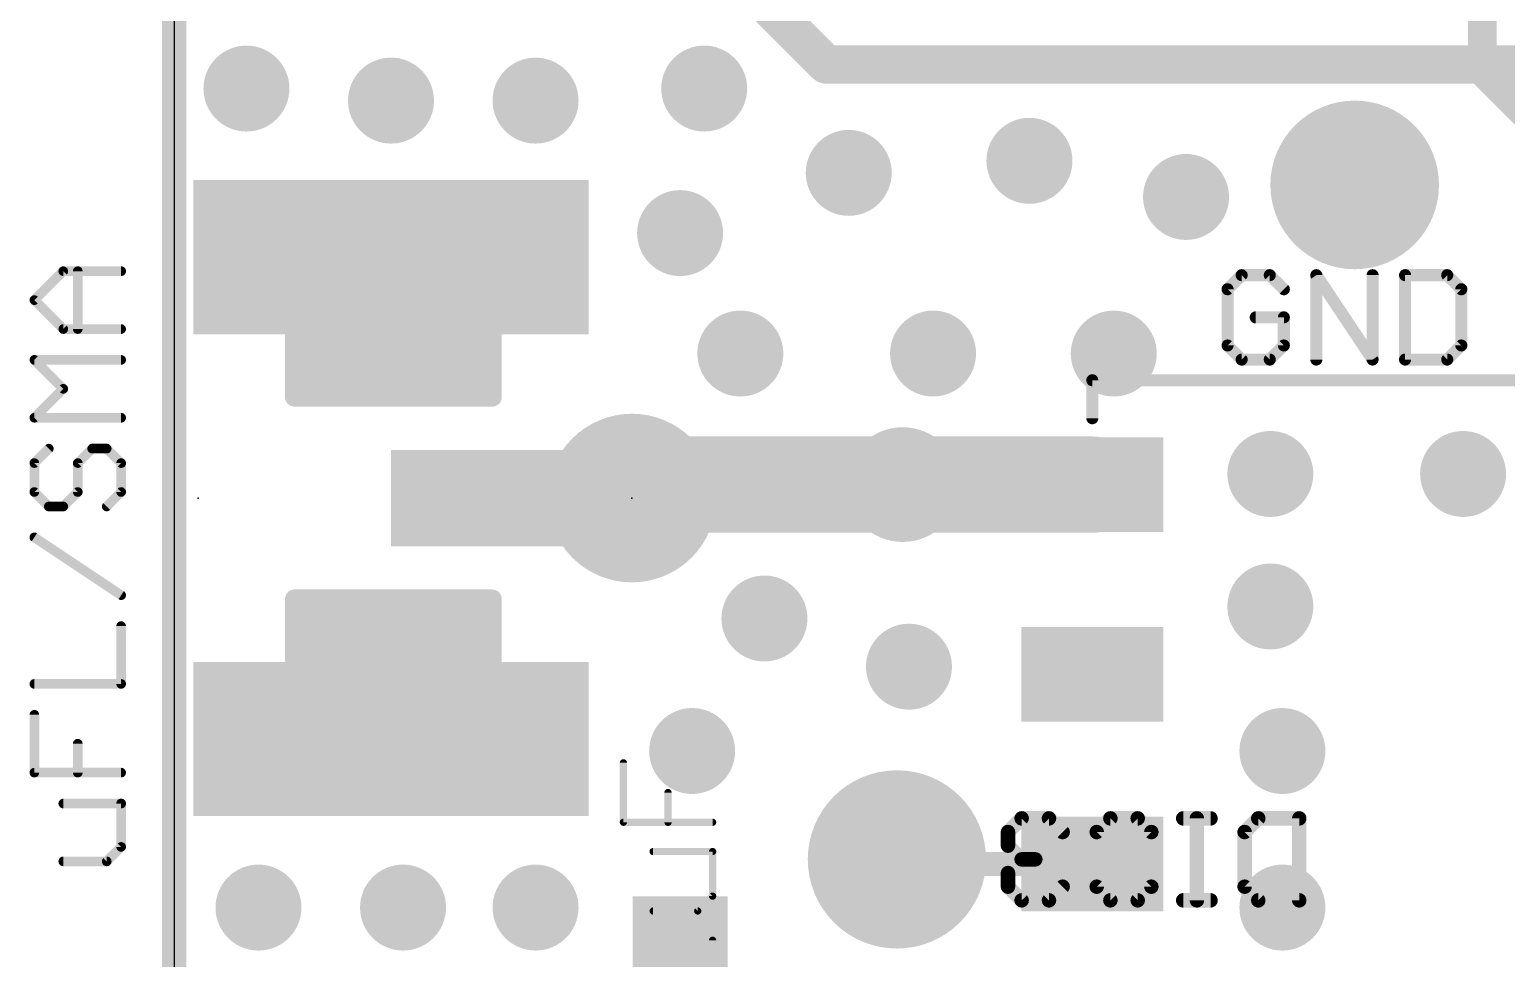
# Model space of a CAD drawing. Extents: x -1.5 to 65.2, y -0.1 to 32.8.
# Drawn here: x -1.52 to 14.05, y 10.39 to 20.18 of the extents above; entities that cross this region are included whole.
import ezdxf

# ---------------------------------------------------------------- set-up
doc = ezdxf.new("R2010")
doc.units = 0
for name, color, linetype in [('1', 12, 'CONTINUOUS'), ('16', 5, 'CONTINUOUS'), ('17', 110, 'CONTINUOUS'), ('18', 110, 'CONTINUOUS'), ('20', 53, 'CONTINUOUS'), ('21', 40, 'CONTINUOUS'), ('22', 6, 'CONTINUOUS'), ('23', 40, 'CONTINUOUS'), ('27', 4, 'CONTINUOUS'), ('30', 253, 'CONTINUOUS')]:
    doc.layers.add(name, color=color, linetype=linetype)

# ---------------------------------------------------------------- blocks, each defined once
blk = doc.blocks.new('RECT')
blk.add_solid([(-0.5, -0.5), (0.5, -0.5), (-0.5, 0.5), (0.5, 0.5)])
blk = doc.blocks.new('ROUNDP')
at = {"const_width": 0.5}
blk.add_lwpolyline([(0, -0.25, 1), (0, 0.25, 1), (0, -0.25)], format="xyb", dxfattribs=at)
blk = doc.blocks.new('ROUNDV')
at = {"const_width": 0.5}
blk.add_lwpolyline([(0, -0.25, 1), (0, 0.25, 1), (0, -0.25)], format="xyb", dxfattribs=at)

msp = doc.modelspace()

# ---------------------------------------------------------------- linework, layer by layer
at = {"layer": '1'}
for points, const_width in [([(0, 0), (0, 30.48)], 0.254), ([(13.7922, 19.7358), (13.7922, 21.8948)], 0.3048), ([(14.986, 18.542), (13.7922, 19.7358)], 0.3048), ([(1.27, 16.3052), (1.27, 18.415)], 0.2032), ([(1.27, 18.415), (3.3528, 18.415)], 0.2032), ([(1.27, 18.288), (3.3528, 18.288)], 0.2032), ([(3.3528, 18.415), (3.3528, 16.3052)], 0.2032), ([(1.27, 18.0848), (3.3528, 18.0848)], 0.2032), ([(1.27, 17.8816), (3.3528, 17.8816)], 0.2032), ([(1.27, 17.6784), (3.3528, 17.6784)], 0.2032), ([(1.27, 17.4752), (3.3528, 17.4752)], 0.2032), ([(1.27, 17.272), (3.3528, 17.272)], 0.2032), ([(1.27, 17.0688), (3.3528, 17.0688)], 0.2032), ([(1.27, 16.8656), (3.3528, 16.8656)], 0.2032), ([(1.27, 16.6624), (3.3528, 16.6624)], 0.2032), ([(1.27, 16.4592), (3.3528, 16.4592)], 0.2032), ([(3.3528, 16.3052), (1.27, 16.3052)], 0.2032), ([(4.968, 15.382), (4.826, 15.24)], 1.016), ([(9.68, 15.382), (4.968, 15.382)], 1.016), ([(4.826, 15.24), (3.302, 15.24)], 1.016), ([(1.27, 12.065), (1.27, 14.1748)], 0.2032), ([(1.27, 14.1748), (3.3528, 14.1748)], 0.2032), ([(3.3528, 14.1748), (3.3528, 12.065)], 0.2032), ([(1.27, 14.0208), (3.3528, 14.0208)], 0.2032), ([(1.27, 13.8176), (3.3528, 13.8176)], 0.2032), ([(1.27, 13.6144), (3.3528, 13.6144)], 0.2032), ([(1.27, 13.4112), (3.3528, 13.4112)], 0.2032), ([(1.27, 13.208), (3.3528, 13.208)], 0.2032), ([(1.27, 13.0048), (3.3528, 13.0048)], 0.2032), ([(1.27, 12.8016), (3.3528, 12.8016)], 0.2032), ([(1.27, 12.5984), (3.3528, 12.5984)], 0.2032), ([(1.27, 12.3952), (3.3528, 12.3952)], 0.2032), ([(1.27, 12.192), (3.3528, 12.192)], 0.2032), ([(3.3528, 12.065), (1.27, 12.065)], 0.2032), ([(7.668, 11.382), (7.62, 11.43)], 0.254), ([(9.68, 11.382), (7.668, 11.382)], 0.254)]:
    msp.add_lwpolyline(points, dxfattribs=dict(at, const_width=const_width))
for points, const_width in [([(13.8461, 19.7897, 1), (13.7383, 19.6819)], 0.1524), ([(13.716, 19.7358, 1), (13.8684, 19.7358)], 0.1524), ([(1.3208, 18.415, 1), (1.2192, 18.415)], 0.1016), ([(1.27, 18.4658, 1), (1.27, 18.3642)], 0.1016), ([(1.27, 18.3388, 1), (1.27, 18.2372)], 0.1016), ([(3.4036, 18.415, 1), (3.302, 18.415)], 0.1016), ([(3.3528, 18.3642, 1), (3.3528, 18.4658)], 0.1016), ([(3.3528, 18.2372, 1), (3.3528, 18.3388)], 0.1016), ([(1.27, 18.1356, 1), (1.27, 18.034)], 0.1016), ([(3.3528, 18.034, 1), (3.3528, 18.1356)], 0.1016), ([(1.27, 17.9324, 1), (1.27, 17.8308)], 0.1016), ([(3.3528, 17.8308, 1), (3.3528, 17.9324)], 0.1016), ([(1.27, 17.7292, 1), (1.27, 17.6276)], 0.1016), ([(3.3528, 17.6276, 1), (3.3528, 17.7292)], 0.1016), ([(1.27, 17.526, 1), (1.27, 17.4244)], 0.1016), ([(3.3528, 17.4244, 1), (3.3528, 17.526)], 0.1016), ([(1.27, 17.3228, 1), (1.27, 17.2212)], 0.1016), ([(3.3528, 17.2212, 1), (3.3528, 17.3228)], 0.1016), ([(1.27, 17.1196, 1), (1.27, 17.018)], 0.1016), ([(3.3528, 17.018, 1), (3.3528, 17.1196)], 0.1016), ([(1.27, 16.9164, 1), (1.27, 16.8148)], 0.1016), ([(3.3528, 16.8148, 1), (3.3528, 16.9164)], 0.1016), ([(1.27, 16.7132, 1), (1.27, 16.6116)], 0.1016), ([(3.3528, 16.6116, 1), (3.3528, 16.7132)], 0.1016), ([(1.27, 16.51, 1), (1.27, 16.4084)], 0.1016), ([(3.3528, 16.4084, 1), (3.3528, 16.51)], 0.1016), ([(1.27, 16.356, 1), (1.27, 16.2544)], 0.1016), ([(1.2192, 16.3052, 1), (1.3208, 16.3052)], 0.1016), ([(3.302, 16.3052, 1), (3.4036, 16.3052)], 0.1016), ([(3.3528, 16.2544, 1), (3.3528, 16.356)], 0.1016), ([(4.968, 15.636, 1), (4.968, 15.128)], 0.508), ([(5.1476, 15.2024, 1), (4.7884, 15.5616)], 0.508), ([(9.68, 15.128, 1), (9.68, 15.636)], 0.508), ([(3.302, 15.494, 1), (3.302, 14.986)], 0.508), ([(4.826, 14.986, 1), (4.826, 15.494)], 0.508), ([(4.6464, 15.4196, 1), (5.0056, 15.0604)], 0.508), ([(1.3208, 14.1748, 1), (1.2192, 14.1748)], 0.1016), ([(1.27, 14.2256, 1), (1.27, 14.124)], 0.1016), ([(3.4036, 14.1748, 1), (3.302, 14.1748)], 0.1016), ([(3.3528, 14.124, 1), (3.3528, 14.2256)], 0.1016), ([(1.27, 14.0716, 1), (1.27, 13.97)], 0.1016), ([(3.3528, 13.97, 1), (3.3528, 14.0716)], 0.1016), ([(1.27, 13.8684, 1), (1.27, 13.7668)], 0.1016), ([(3.3528, 13.7668, 1), (3.3528, 13.8684)], 0.1016), ([(1.27, 13.6652, 1), (1.27, 13.5636)], 0.1016), ([(3.3528, 13.5636, 1), (3.3528, 13.6652)], 0.1016), ([(1.27, 13.462, 1), (1.27, 13.3604)], 0.1016), ([(3.3528, 13.3604, 1), (3.3528, 13.462)], 0.1016), ([(1.27, 13.2588, 1), (1.27, 13.1572)], 0.1016), ([(3.3528, 13.1572, 1), (3.3528, 13.2588)], 0.1016), ([(1.27, 13.0556, 1), (1.27, 12.954)], 0.1016), ([(3.3528, 12.954, 1), (3.3528, 13.0556)], 0.1016), ([(1.27, 12.8524, 1), (1.27, 12.7508)], 0.1016), ([(3.3528, 12.7508, 1), (3.3528, 12.8524)], 0.1016), ([(1.27, 12.6492, 1), (1.27, 12.5476)], 0.1016), ([(3.3528, 12.5476, 1), (3.3528, 12.6492)], 0.1016), ([(1.27, 12.446, 1), (1.27, 12.3444)], 0.1016), ([(3.3528, 12.3444, 1), (3.3528, 12.446)], 0.1016), ([(1.27, 12.2428, 1), (1.27, 12.1412)], 0.1016), ([(1.27, 12.1158, 1), (1.27, 12.0142)], 0.1016), ([(3.3528, 12.1412, 1), (3.3528, 12.2428)], 0.1016), ([(3.3528, 12.0142, 1), (3.3528, 12.1158)], 0.1016), ([(1.2192, 12.065, 1), (1.3208, 12.065)], 0.1016), ([(3.302, 12.065, 1), (3.4036, 12.065)], 0.1016), ([(7.6649, 11.4749, 1), (7.5751, 11.3851)], 0.127), ([(7.668, 11.4455, 1), (7.668, 11.3185)], 0.127), ([(7.6231, 11.3371, 1), (7.7129, 11.4269)], 0.127), ([(9.68, 11.3185, 1), (9.68, 11.4455)], 0.127)]:
    msp.add_lwpolyline(points, format="xyb", dxfattribs=dict(at, const_width=const_width))
at = {"layer": '16'}
for points, const_width in [([(0, 0), (0, 30.48)], 0.254), ([(6.1214, 20.5665), (6.8759, 19.812)], 0.4064), ([(6.8759, 19.812), (16.256, 19.812)], 0.4064)]:
    msp.add_lwpolyline(points, dxfattribs=dict(at, const_width=const_width))
at = {"layer": '16', "const_width": 0.2032}
for points in [[(6.8759, 19.9136, 1), (6.8759, 19.7104)], [(6.804, 19.7402, 1), (6.9477, 19.8838)]]:
    msp.add_lwpolyline(points, format="xyb", dxfattribs=at)
at = {"layer": '20'}
msp.add_line((0, 27.5334), (0, 2.873), dxfattribs=at)
at = {"layer": '21', "const_width": 0.127}
for points in [[(11.2545, 17.5903), (11.1062, 17.442)], [(11.5511, 17.5903), (11.2545, 17.5903)], [(11.6994, 17.442), (11.5511, 17.5903)], [(12.0417, 16.7005), (12.0417, 17.5903)], [(12.0417, 17.5903), (12.6349, 16.7005)], [(12.6349, 16.7005), (12.6349, 17.5903)], [(12.9773, 17.5903), (12.9773, 16.7005)], [(13.4221, 17.5903), (12.9773, 17.5903)], [(13.5704, 17.442), (13.4221, 17.5903)], [(11.1062, 17.442), (11.1062, 16.8488)], [(13.5704, 16.8488), (13.5704, 17.442)], [(11.6994, 17.1454), (11.4028, 17.1454)], [(11.6994, 16.8488), (11.6994, 17.1454)], [(11.1062, 16.8488), (11.2545, 16.7005)], [(11.5511, 16.7005), (11.6994, 16.8488)], [(13.4221, 16.7005), (13.5704, 16.8488)], [(11.2545, 16.7005), (11.5511, 16.7005)], [(12.9773, 16.7005), (13.4221, 16.7005)], [(25.88, 16.482), (9.68, 16.482)], [(9.68, 16.482), (9.68, 16.082)]]:
    msp.add_lwpolyline(points, dxfattribs=at)
at = {"layer": '21'}
for points, const_width in [([(11.2545, 17.622, 1), (11.2545, 17.5585)], 0.0635), ([(11.277, 17.5678, 1), (11.2321, 17.6127)], 0.0635), ([(11.5736, 17.6127, 1), (11.5286, 17.5678)], 0.0635), ([(11.5511, 17.5585, 1), (11.5511, 17.622)], 0.0635), ([(12.0682, 17.6079, 1), (12.0153, 17.5726)], 0.0635), ([(12.0735, 17.5903, 1), (12.01, 17.5903)], 0.0635), ([(12.6667, 17.5903, 1), (12.6032, 17.5903)], 0.0635), ([(13.009, 17.5903, 1), (12.9455, 17.5903)], 0.0635), ([(12.9773, 17.622, 1), (12.9773, 17.5585)], 0.0635), ([(13.4446, 17.6127, 1), (13.3997, 17.5678)], 0.0635), ([(13.4221, 17.5585, 1), (13.4221, 17.622)], 0.0635), ([(11.138, 17.442, 1), (11.0745, 17.442)], 0.0635), ([(11.0838, 17.4644, 1), (11.1287, 17.4195)], 0.0635), ([(11.6769, 17.4195, 1), (11.7218, 17.4644)], 0.0635), ([(13.6022, 17.442, 1), (13.5387, 17.442)], 0.0635), ([(13.548, 17.4195, 1), (13.5929, 17.4644)], 0.0635), ([(11.4028, 17.1771, 1), (11.4028, 17.1136)], 0.0635), ([(11.7311, 17.1454, 1), (11.6676, 17.1454)], 0.0635), ([(11.6994, 17.1136, 1), (11.6994, 17.1771)], 0.0635), ([(11.0745, 16.8488, 1), (11.138, 16.8488)], 0.0635), ([(11.1287, 16.8712, 1), (11.0838, 16.8263)], 0.0635), ([(11.6676, 16.8488, 1), (11.7311, 16.8488)], 0.0635), ([(11.7218, 16.8263, 1), (11.6769, 16.8712)], 0.0635), ([(13.5387, 16.8488, 1), (13.6022, 16.8488)], 0.0635), ([(13.5929, 16.8263, 1), (13.548, 16.8712)], 0.0635), ([(11.2545, 16.7323, 1), (11.2545, 16.6688)], 0.0635), ([(11.2321, 16.678, 1), (11.277, 16.723)], 0.0635), ([(11.5286, 16.723, 1), (11.5736, 16.678)], 0.0635), ([(11.5511, 16.6688, 1), (11.5511, 16.7323)], 0.0635), ([(12.01, 16.7005, 1), (12.0735, 16.7005)], 0.0635), ([(12.6032, 16.7005, 1), (12.6667, 16.7005)], 0.0635), ([(12.6085, 16.6829, 1), (12.6613, 16.7181)], 0.0635), ([(12.9455, 16.7005, 1), (13.009, 16.7005)], 0.0635), ([(12.9773, 16.7323, 1), (12.9773, 16.6688)], 0.0635), ([(13.3997, 16.723, 1), (13.4446, 16.678)], 0.0635), ([(13.4221, 16.6688, 1), (13.4221, 16.7323)], 0.0635), ([(9.7118, 16.482, 1), (9.6482, 16.482)], 0.0635), ([(9.68, 16.5137, 1), (9.68, 16.4503)], 0.0635), ([(9.6482, 16.082, 1), (9.7118, 16.082)], 0.0635), ([(7.68, 15.082, 1), (7.68, 15.682, 1), (7.68, 15.082)], 0.6096)]:
    msp.add_lwpolyline(points, format="xyb", dxfattribs=dict(at, const_width=const_width))
at = {"layer": '22', "const_width": 0.1524}
for points in [[(8.9349, 11.8625), (8.7909, 11.7185)], [(9.223, 11.8625), (8.9349, 11.8625)], [(9.3671, 11.7185), (9.223, 11.8625)], [(9.7264, 11.7185), (9.8704, 11.8625)], [(9.8704, 11.8625), (10.1585, 11.8625)], [(10.1585, 11.8625), (10.3026, 11.7185)], [(10.9263, 11.8625), (10.6382, 11.8625)], [(10.7822, 10.9982), (10.7822, 11.8625)], [(11.2856, 11.7185), (11.4296, 11.8625)], [(11.4296, 11.8625), (11.8618, 11.8625)], [(11.8618, 11.8625), (11.8618, 10.9982)], [(8.7909, 11.7185), (8.7909, 11.5744)], [(9.7264, 11.1423), (9.7264, 11.7185)], [(10.3026, 11.7185), (10.3026, 11.1423)], [(11.2856, 11.1423), (11.2856, 11.7185)], [(8.7909, 11.5744), (8.9349, 11.4304)], [(8.9349, 11.4304), (8.7909, 11.2863)], [(8.9349, 11.4304), (9.079, 11.4304)], [(8.7909, 11.2863), (8.7909, 11.1423)], [(8.7909, 11.1423), (8.9349, 10.9982)], [(9.223, 10.9982), (9.3671, 11.1423)], [(9.8704, 10.9982), (9.7264, 11.1423)], [(10.3026, 11.1423), (10.1585, 10.9982)], [(11.4296, 10.9982), (11.2856, 11.1423)], [(8.9349, 10.9982), (9.223, 10.9982)], [(10.1585, 10.9982), (9.8704, 10.9982)], [(10.9263, 10.9982), (10.6382, 10.9982)], [(11.8618, 10.9982), (11.4296, 10.9982)]]:
    msp.add_lwpolyline(points, dxfattribs=at)
at = {"layer": '22', "const_width": 0.0762}
for points in [[(8.9349, 11.9006, 1), (8.9349, 11.8244)], [(8.9619, 11.8356, 1), (8.908, 11.8895)], [(9.25, 11.8895, 1), (9.1961, 11.8356)], [(9.223, 11.8244, 1), (9.223, 11.9006)], [(9.8704, 11.9006, 1), (9.8704, 11.8244)], [(9.8974, 11.8356, 1), (9.8435, 11.8895)], [(10.1855, 11.8895, 1), (10.1316, 11.8356)], [(10.1585, 11.8244, 1), (10.1585, 11.9006)], [(10.6382, 11.9006, 1), (10.6382, 11.8244)], [(10.8203, 11.8625, 1), (10.7441, 11.8625)], [(10.9263, 11.8244, 1), (10.9263, 11.9006)], [(11.4296, 11.9006, 1), (11.4296, 11.8244)], [(11.4566, 11.8356, 1), (11.4027, 11.8895)], [(11.8999, 11.8625, 1), (11.8237, 11.8625)], [(11.8618, 11.8244, 1), (11.8618, 11.9006)], [(8.7639, 11.7454, 1), (8.8178, 11.6915)], [(8.829, 11.7185, 1), (8.7528, 11.7185)], [(9.3401, 11.6915, 1), (9.394, 11.7454)], [(9.6994, 11.7454, 1), (9.7533, 11.6915)], [(9.7645, 11.7185, 1), (9.6883, 11.7185)], [(10.3407, 11.7185, 1), (10.2645, 11.7185)], [(10.2757, 11.6915, 1), (10.3295, 11.7454)], [(11.2586, 11.7454, 1), (11.3125, 11.6915)], [(11.3237, 11.7185, 1), (11.2475, 11.7185)], [(8.8178, 11.6014, 1), (8.7639, 11.5475)], [(8.7528, 11.5744, 1), (8.829, 11.5744)], [(8.9349, 11.4685, 1), (8.9349, 11.3923)], [(8.9619, 11.4034, 1), (8.908, 11.4573)], [(8.908, 11.4034, 1), (8.9619, 11.4573)], [(9.079, 11.3923, 1), (9.079, 11.4685)], [(8.7639, 11.3133, 1), (8.8178, 11.2594)], [(8.8178, 11.1692, 1), (8.7639, 11.1153)], [(8.829, 11.2863, 1), (8.7528, 11.2863)], [(9.394, 11.1153, 1), (9.3401, 11.1692)], [(9.7533, 11.1692, 1), (9.6994, 11.1153)], [(10.3295, 11.1153, 1), (10.2757, 11.1692)], [(11.3125, 11.1692, 1), (11.2586, 11.1153)], [(8.7528, 11.1423, 1), (8.829, 11.1423)], [(8.9349, 11.0363, 1), (8.9349, 10.9601)], [(8.908, 10.9713, 1), (8.9619, 11.0251)], [(9.1961, 11.0251, 1), (9.25, 10.9713)], [(9.223, 10.9601, 1), (9.223, 11.0363)], [(9.6883, 11.1423, 1), (9.7645, 11.1423)], [(9.8704, 11.0363, 1), (9.8704, 10.9601)], [(9.8435, 10.9713, 1), (9.8974, 11.0251)], [(10.1316, 11.0251, 1), (10.1855, 10.9713)], [(10.1585, 10.9601, 1), (10.1585, 11.0363)], [(10.2645, 11.1423, 1), (10.3407, 11.1423)], [(10.6382, 11.0363, 1), (10.6382, 10.9601)], [(10.9263, 10.9601, 1), (10.9263, 11.0363)], [(11.2475, 11.1423, 1), (11.3237, 11.1423)], [(11.4296, 11.0363, 1), (11.4296, 10.9601)], [(11.4027, 10.9713, 1), (11.4566, 11.0251)], [(11.8618, 10.9601, 1), (11.8618, 11.0363)], [(10.7441, 10.9982, 1), (10.8203, 10.9982)], [(11.8237, 10.9982, 1), (11.8999, 10.9982)]]:
    msp.add_lwpolyline(points, format="xyb", dxfattribs=at)
at = {"layer": '23'}
for p in [(0.254, 15.24), (4.826, 15.24)]:
    msp.add_point(p, dxfattribs=at)
at = {"layer": '27'}
for points, const_width in [([(-1.474, 17.3273), (-1.1689, 17.6324)], 0.1016), ([(-1.1689, 17.6324), (-0.5588, 17.6324)], 0.1016), ([(-1.0164, 17.0223), (-1.0164, 17.6324)], 0.1016), ([(-1.1689, 17.0223), (-1.474, 17.3273)], 0.1016), ([(-0.5588, 17.0223), (-1.1689, 17.0223)], 0.1016), ([(-1.1689, 16.3918), (-1.474, 16.6969)], 0.1016), ([(-1.474, 16.6969), (-0.5588, 16.6969)], 0.1016), ([(-1.474, 16.0868), (-1.1689, 16.3918)], 0.1016), ([(-0.5588, 16.0868), (-1.474, 16.0868)], 0.1016), ([(-1.3215, 15.7614), (-1.474, 15.6088)], 0.1016), ([(-1.0164, 15.6088), (-0.8639, 15.7614)], 0.1016), ([(-0.8639, 15.7614), (-0.7113, 15.7614)], 0.1016), ([(-0.7113, 15.7614), (-0.5588, 15.6088)], 0.1016), ([(-1.474, 15.6088), (-1.474, 15.3038)], 0.1016), ([(-1.0164, 15.3038), (-1.0164, 15.6088)], 0.1016), ([(-0.5588, 15.6088), (-0.5588, 15.3038)], 0.1016), ([(-1.474, 15.3038), (-1.3215, 15.1512)], 0.1016), ([(-1.1689, 15.1512), (-1.0164, 15.3038)], 0.1016), ([(-0.5588, 15.3038), (-0.7113, 15.1512)], 0.1016), ([(-1.3215, 15.1512), (-1.1689, 15.1512)], 0.1016), ([(-0.5588, 14.2157), (-1.474, 14.8258)], 0.1016), ([(-0.5588, 13.2802), (-0.5588, 13.8903)], 0.1016), ([(-1.474, 13.2802), (-0.5588, 13.2802)], 0.1016), ([(-1.474, 12.3447), (-1.474, 12.9548)], 0.1016), ([(-1.0164, 12.3447), (-1.0164, 12.6497)], 0.1016), ([(4.7363, 11.8214), (4.7363, 12.4485)], 0.0762), ([(-0.5588, 12.3447), (-1.474, 12.3447)], 0.1016), ([(5.2066, 11.8214), (5.2066, 12.1349)], 0.0762), ([(-0.5588, 12.0193), (-1.1689, 12.0193)], 0.1016), ([(-0.5588, 11.5617), (-0.5588, 12.0193)], 0.1016), ([(5.6769, 11.8214), (4.7363, 11.8214)], 0.0762), ([(-0.7113, 11.4092), (-0.5588, 11.5617)], 0.1016), ([(5.6769, 11.513), (5.0498, 11.513)], 0.0762), ([(5.6769, 11.0427), (5.6769, 11.513)], 0.0762), ([(-1.1689, 11.4092), (-0.7113, 11.4092)], 0.1016), ([(5.5201, 10.8859), (5.6769, 11.0427)], 0.0762), ([(5.0498, 10.8859), (5.5201, 10.8859)], 0.0762), ([(5.6769, 9.9504), (5.6769, 10.5774)], 0.0762)]:
    msp.add_lwpolyline(points, dxfattribs=dict(at, const_width=const_width))
for points, const_width in [([(-1.1689, 17.6578, 1), (-1.1689, 17.607)], 0.0508), ([(-1.151, 17.6144, 1), (-1.1869, 17.6504)], 0.0508), ([(-0.991, 17.6324, 1), (-1.0418, 17.6324)], 0.0508), ([(-0.5588, 17.607, 1), (-0.5588, 17.6578)], 0.0508), ([(-1.456, 17.3453, 1), (-1.4919, 17.3094)], 0.0508), ([(-1.4919, 17.3453, 1), (-1.456, 17.3094)], 0.0508), ([(-1.1689, 17.0477, 1), (-1.1689, 16.9969)], 0.0508), ([(-1.1869, 17.0043, 1), (-1.151, 17.0402)], 0.0508), ([(-1.0418, 17.0223, 1), (-0.991, 17.0223)], 0.0508), ([(-0.5588, 16.9969, 1), (-0.5588, 17.0477)], 0.0508), ([(-1.474, 16.7223, 1), (-1.474, 16.6715)], 0.0508), ([(-1.456, 16.7148, 1), (-1.4919, 16.6789)], 0.0508), ([(-0.5588, 16.6715, 1), (-0.5588, 16.7223)], 0.0508), ([(-1.151, 16.3739, 1), (-1.1869, 16.4098)], 0.0508), ([(-1.1869, 16.3739, 1), (-1.151, 16.4098)], 0.0508), ([(-1.474, 16.1122, 1), (-1.474, 16.0614)], 0.0508), ([(-1.4919, 16.1047, 1), (-1.456, 16.0688)], 0.0508), ([(-0.5588, 16.0614, 1), (-0.5588, 16.1122)], 0.0508), ([(-1.3035, 15.7434, 1), (-1.3394, 15.7793)], 0.0508), ([(-0.8639, 15.7868, 1), (-0.8639, 15.736)], 0.0508), ([(-0.8459, 15.7434, 1), (-0.8818, 15.7793)], 0.0508), ([(-0.6934, 15.7793, 1), (-0.7293, 15.7434)], 0.0508), ([(-0.7113, 15.736, 1), (-0.7113, 15.7868)], 0.0508), ([(-1.4486, 15.6088, 1), (-1.4994, 15.6088)], 0.0508), ([(-1.4919, 15.6268, 1), (-1.456, 15.5909)], 0.0508), ([(-0.991, 15.6088, 1), (-1.0418, 15.6088)], 0.0508), ([(-1.0344, 15.6268, 1), (-0.9984, 15.5909)], 0.0508), ([(-0.5334, 15.6088, 1), (-0.5842, 15.6088)], 0.0508), ([(-0.5768, 15.5909, 1), (-0.5408, 15.6268)], 0.0508), ([(-1.4994, 15.3038, 1), (-1.4486, 15.3038)], 0.0508), ([(-1.456, 15.3217, 1), (-1.4919, 15.2858)], 0.0508), ([(-1.0418, 15.3038, 1), (-0.991, 15.3038)], 0.0508), ([(-0.9984, 15.2858, 1), (-1.0344, 15.3217)], 0.0508), ([(-0.5842, 15.3038, 1), (-0.5334, 15.3038)], 0.0508), ([(-0.5408, 15.2858, 1), (-0.5768, 15.3217)], 0.0508), ([(-1.3215, 15.1766, 1), (-1.3215, 15.1258)], 0.0508), ([(-1.3394, 15.1333, 1), (-1.3035, 15.1692)], 0.0508), ([(-1.1869, 15.1692, 1), (-1.151, 15.1333)], 0.0508), ([(-1.1689, 15.1258, 1), (-1.1689, 15.1766)], 0.0508), ([(-0.7293, 15.1692, 1), (-0.6934, 15.1333)], 0.0508), ([(-1.4599, 14.847, 1), (-1.4881, 14.8047)], 0.0508), ([(-0.5729, 14.1946, 1), (-0.5447, 14.2369)], 0.0508), ([(-0.5334, 13.8903, 1), (-0.5842, 13.8903)], 0.0508), ([(-1.474, 13.3056, 1), (-1.474, 13.2548)], 0.0508), ([(-0.5842, 13.2802, 1), (-0.5334, 13.2802)], 0.0508), ([(-0.5588, 13.2548, 1), (-0.5588, 13.3056)], 0.0508), ([(-1.4486, 12.9548, 1), (-1.4994, 12.9548)], 0.0508), ([(-0.991, 12.6497, 1), (-1.0418, 12.6497)], 0.0508), ([(4.7553, 12.4485, 1), (4.7172, 12.4485)], 0.0381), ([(-1.474, 12.3701, 1), (-1.474, 12.3193)], 0.0508), ([(-1.4994, 12.3447, 1), (-1.4486, 12.3447)], 0.0508), ([(-1.0418, 12.3447, 1), (-0.991, 12.3447)], 0.0508), ([(-0.5588, 12.3193, 1), (-0.5588, 12.3701)], 0.0508), ([(5.2256, 12.1349, 1), (5.1875, 12.1349)], 0.0381), ([(-1.1689, 12.0447, 1), (-1.1689, 11.9939)], 0.0508), ([(-0.5334, 12.0193, 1), (-0.5842, 12.0193)], 0.0508), ([(-0.5588, 11.9939, 1), (-0.5588, 12.0447)], 0.0508), ([(4.7363, 11.8405, 1), (4.7363, 11.8024)], 0.0381), ([(4.7172, 11.8214, 1), (4.7553, 11.8214)], 0.0381), ([(5.1875, 11.8214, 1), (5.2256, 11.8214)], 0.0381), ([(5.6769, 11.8024, 1), (5.6769, 11.8405)], 0.0381), ([(-0.5842, 11.5617, 1), (-0.5334, 11.5617)], 0.0508), ([(-0.5408, 11.5437, 1), (-0.5768, 11.5797)], 0.0508), ([(5.0498, 11.532, 1), (5.0498, 11.4939)], 0.0381), ([(5.6959, 11.513, 1), (5.6578, 11.513)], 0.0381), ([(5.6769, 11.4939, 1), (5.6769, 11.532)], 0.0381), ([(-1.1689, 11.4346, 1), (-1.1689, 11.3838)], 0.0508), ([(-0.7293, 11.4271, 1), (-0.6934, 11.3912)], 0.0508), ([(-0.7113, 11.3838, 1), (-0.7113, 11.4346)], 0.0508), ([(5.6578, 11.0427, 1), (5.6959, 11.0427)], 0.0381), ([(5.6904, 11.0292, 1), (5.6634, 11.0561)], 0.0381), ([(5.0498, 10.9049, 1), (5.0498, 10.8668)], 0.0381), ([(5.5067, 10.8994, 1), (5.5336, 10.8724)], 0.0381), ([(5.5201, 10.8668, 1), (5.5201, 10.9049)], 0.0381), ([(5.6959, 10.5774, 1), (5.6578, 10.5774)], 0.0381)]:
    msp.add_lwpolyline(points, format="xyb", dxfattribs=dict(at, const_width=const_width))

# ---------------------------------------------------------------- block references
at = {"layer": '1', "rotation": 90}
for p, xscale, yscale in [((2.286, 17.78), 1.524, 4.064), ((3.302, 15.24), 1.016, 2.032), ((2.286, 12.7), 1.524, 4.064)]:
    msp.add_blockref('RECT', p, dxfattribs=dict(at, xscale=xscale, yscale=yscale))
at = {"layer": '1', "xscale": 1.5}
for p in [(9.68, 15.382), (9.68, 13.382), (9.68, 11.382)]:
    msp.add_blockref('RECT', p, dxfattribs=at)
at = {"layer": '1', "xscale": 1.075, "rotation": 90}
msp.add_blockref('RECT', (5.334, 10.502), dxfattribs=at)
at = {"layer": '16', "xscale": 1.524, "yscale": 4.064, "rotation": 90}
for p in [(2.286, 17.78), (2.286, 12.7)]:
    msp.add_blockref('RECT', p, dxfattribs=at)
at = {"layer": '17'}
for p, xscale, yscale, rotation in [((12.446, 18.542), 1.6764, 1.6764, 270), ((12.446, 18.542), 1.6764, 1.6764, 270), ((4.826, 15.24), 1.6764, 1.6764, 90), ((4.826, 15.24), 1.6764, 1.6764, 90), ((7.62, 11.43), 1.778, 1.778, 180), ((7.62, 11.43), 1.778, 1.778, 180)]:
    msp.add_blockref('ROUNDP', p, dxfattribs=dict(at, xscale=xscale, yscale=yscale, rotation=rotation))
at = {"layer": '18', "xscale": 0.9064, "yscale": 0.9064}
for p in [(0.762, 19.558), (0.762, 19.558), (5.588, 19.558), (5.588, 19.558), (2.286, 19.431), (2.286, 19.431), (3.81, 19.431), (3.81, 19.431), (9.017, 18.796), (9.017, 18.796), (7.112, 18.669), (7.112, 18.669), (10.668, 18.415), (10.668, 18.415), (5.334, 18.034), (5.334, 18.034), (5.969, 16.764), (5.969, 16.764), (8.001, 16.764), (8.001, 16.764), (9.906, 16.764), (9.906, 16.764), (11.557, 15.494), (11.557, 15.494), (13.589, 15.494), (13.589, 15.494), (11.557, 14.097), (11.557, 14.097), (6.223, 13.97), (6.223, 13.97), (7.747, 13.462), (7.747, 13.462), (5.461, 12.573), (5.461, 12.573), (11.684, 12.573), (11.684, 12.573), (0.889, 10.922), (0.889, 10.922), (2.413, 10.922), (2.413, 10.922), (3.81, 10.922), (3.81, 10.922), (11.684, 10.922), (11.684, 10.922)]:
    msp.add_blockref('ROUNDV', p, dxfattribs=at)
at = {"layer": '30'}
for name, p, xscale, yscale, rotation in [('ROUNDP', (12.446, 18.542), 1.778, 1.778, 270), ('RECT', (2.286, 17.78), 1.6256, 4.1656, 90), ('ROUNDP', (4.826, 15.24), 1.778, 1.778, 90), ('RECT', (2.286, 12.7), 1.6256, 4.1656, 90), ('ROUNDP', (7.62, 11.43), 1.8796, 1.8796, 180)]:
    msp.add_blockref(name, p, dxfattribs=dict(at, xscale=xscale, yscale=yscale, rotation=rotation))

doc.saveas('drawing.dxf')
